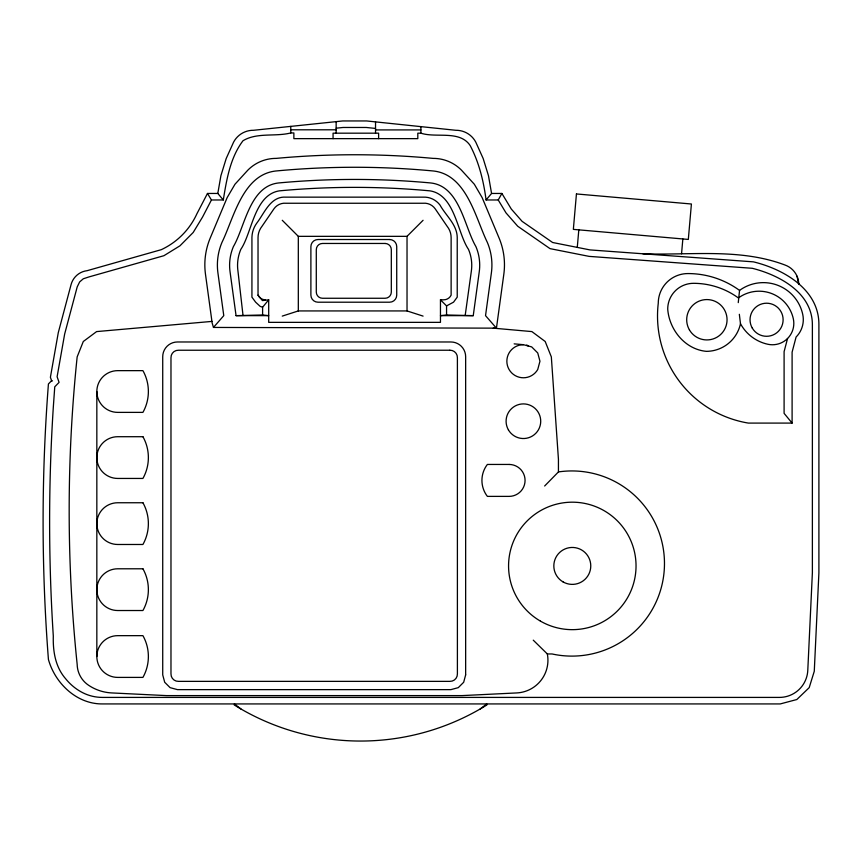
<?xml version="1.0" encoding="UTF-8"?>
<svg xmlns="http://www.w3.org/2000/svg" width="862" height="862" viewBox="0 0 862 862"><rect width="100%" height="100%" fill="white"/><g stroke="black" fill="none" stroke-linecap="round" stroke-linejoin="round"><path stroke-width="1.29" d="M738.26 302.627L739.553 290.408A87.536 87.536 0 0 0 687.93 273.566A29.664 29.664 0 0 0 658.266 303.23A108.569 108.569 0 0 0 748.388 423.091L792.103 423.091L792.103 352.138L796.089 337.031A24.589 24.589 0 0 0 802.748 314.458A40.298 40.298 0 0 0 739.553 290.408M577.281 247.383L578.811 229.852M681.551 253.773L682.844 238.957M473.249 315.643L446.559 314.975L440.46 315.643L473.249 315.643L479.229 271.961A47.625 47.625 0 0 0 475.899 246.575C464.359 226.932 459.791 186.106 430.741 182.959A823.856 823.856 0 0 0 278.566 182.959C249.506 186.106 244.948 226.932 233.408 246.575A47.625 47.625 0 0 0 230.079 271.961L236.059 315.643L268.696 315.643L262.598 314.975L236.059 315.643M496.447 328.153L503.828 274.213A69.294 69.294 0 0 0 499.087 238.052L482.127 197.57L474.337 184.252L461.407 170.094A39.652 39.652 0 0 0 433.069 158.382A848.919 848.919 0 0 0 276.239 158.382A39.652 39.652 0 0 0 247.9 170.094L234.97 184.252L227.18 197.57L210.22 238.052A69.294 69.294 0 0 0 205.479 274.213L212.16 323.024L213.474 327.441L496.447 328.153L485.532 315.643L491.362 273.071A58.314 58.314 0 0 0 487.332 242.373C475.274 217.612 466.482 173.305 431.884 170.848A836.215 836.215 0 0 0 277.413 170.848C242.825 173.305 234.033 217.612 221.976 242.373A58.314 58.314 0 0 0 217.946 273.071L223.775 315.643L213.474 327.441M465.254 314.975L471.331 271.228A40.665 40.665 0 0 0 468.454 249.312C457.291 232.869 455.039 194.844 429.998 190.858A815.808 815.808 0 0 0 279.31 190.858C254.268 194.844 252.016 232.869 240.854 249.312A40.665 40.665 0 0 0 237.977 271.228L242.965 314.975M217.806 193.454L220.898 175.719L226.2 158.522L233.602 142.111A22.25 22.25 0 0 1 253.59 130.281L342.742 120.949L366.63 120.949L455.782 130.281A22.25 22.25 0 0 1 475.77 142.111L483.173 158.522L488.474 175.719L491.566 193.454L486.082 199.973L498.225 199.973L506.016 212.903L517.75 226.264L550.021 248.633L589.123 256.38L752.31 268.297C779.614 275.172 812.575 292.875 812.381 325.006L812.381 572.724L807.802 670.108A28.414 28.414 0 0 1 779.399 697.412L102.47 697.412A43.736 43.736 0 0 1 87.191 694.675C78.657 691.443 71.223 685.699 65.523 678.62C55.319 666.843 52.873 651.252 53.304 636.124A1777.724 1777.724 0 0 1 53.304 407.306L54.759 386.812L59.079 382.383L57.107 376.748L64.661 334.025L77.214 286.874L79.649 281.939L83.302 278.782L89.034 276.907L163.92 255.702L179.986 245.789L193.185 232.492L202.613 216.944L211.427 199.973L207.473 193.454L217.806 193.454L223.29 199.973L211.427 199.973M223.29 199.973C226.62 179.565 230.229 157.627 242.987 140.754C257.016 132.198 275.355 136.939 290.785 132.942L293.867 132.942L293.867 138.642L417.811 138.642L417.811 133.179L420.893 133.179C436.355 138.243 459.575 129.871 470.156 145.527C479.078 162.455 483.593 181.117 486.082 199.973M787.556 338.497L784.097 351.642L784.097 413.34L792.103 423.091M207.473 193.454L196.924 213.744A72.893 72.893 0 0 1 161.269 249.678L87.137 270.679A18.878 18.878 0 0 0 71.083 284.568L58.293 332.613L50.395 377.287L51.591 380.713L52.474 380.918M498.225 199.973L501.899 193.454L491.566 193.454M262.598 314.975L262.598 307.238L268.696 299.814L262.425 300.579L258.029 295.16L258.029 237.632A18.113 18.113 0 0 1 261.994 226.318L273.879 208.938A13.221 13.221 0 0 1 286.087 203.249L423.07 203.249A13.221 13.221 0 0 1 435.278 208.938L447.152 226.318A18.113 18.113 0 0 1 451.128 237.632L451.128 295.16A8.211 8.211 0 0 1 443.725 299.814L440.46 299.814L440.46 322.356L268.696 322.356L268.696 299.814M51.591 380.713L48.423 383.967A1784.243 1784.243 0 0 0 48.423 659.462C55.071 683.297 76.599 704.071 102.276 703.931L780.25 703.931L796.833 699.524L809.202 687.639L814.278 671.25L818.9 572.874L818.9 324.608C819.083 289.416 783.666 269.192 753.431 261.854L589.996 249.915L552.617 242.502L522.113 221.362L511.295 209.035L501.899 193.454M544.644 486.006L558.436 471.923L558.436 459.274L551.335 356.89L545.193 341.492L531.886 331.59L493.258 328.153M282.262 220.284L298.317 236.339L407.026 236.339L423.08 220.284M480.134 709.006L486.75 703.931M440.46 299.814L446.559 305.913L453.541 302.163L457.226 297.164L457.226 237.287C456.925 224.422 445.794 215.597 439.997 205.048C436.075 199.876 429.826 196.816 423.307 197.15L285.839 197.15C270.549 196.105 264.515 213 256.898 222.967C253.784 227.105 252.092 232.126 251.93 237.287L251.93 297.164L255.615 302.163L260.152 306.355L262.598 307.238M282.262 316.106L298.317 310.934L407.026 310.934L423.08 316.106M336.148 128.19L343.087 127.468L366.285 127.468L375.53 128.438M290.785 129.796L336.148 129.796M375.53 129.914L420.893 129.914M642.847 253.773C690.096 255.529 739.693 247.847 785.023 265.033A20.591 20.591 0 0 1 798.762 284.449L797.048 276.239M211.933 321.407L96.609 331.59L83.302 341.492L77.16 356.89A1483.373 1483.373 0 0 0 77.16 664.29A25.709 25.709 0 0 0 88.484 685.193A45.514 45.514 0 0 0 111.726 692.929L166.463 695.602L462.032 695.602L516.769 692.929A32.767 32.767 0 0 0 547.338 653.956L552.046 653.956A92.579 92.579 0 0 0 664.419 566.765A92.579 92.579 0 0 0 558.436 471.923M514.151 343.863L523.406 344.681L531.682 346.901L537.737 352.957L539.957 361.232L537.737 369.507A16.55 16.55 0 0 1 509.076 369.507A16.55 16.55 0 0 1 523.406 344.681M526.79 344.983L528.061 345.931M234.378 703.931L240.994 709.006M533.255 640.164L547.338 653.956M739.337 314.296L740.49 323.713A41.064 41.064 0 0 0 767.934 344.283A21.388 21.388 0 0 0 793.342 318.875A35.04 35.04 0 0 0 738.4 297.961A76.115 76.115 0 0 0 693.511 283.318A25.795 25.795 0 0 0 667.716 309.113C669.246 329.758 685.085 349.433 706.398 351.351A35.03 35.03 0 0 0 740.49 323.713M446.559 305.913L446.559 314.975M420.893 126.628L420.893 133.179M407.026 236.339L407.026 310.934M378.612 138.642L378.612 133.179L333.066 133.179L333.066 138.642M375.53 121.887L375.53 133.179M336.148 121.639L336.148 133.179M298.317 236.339L298.317 310.934M290.785 126.391L290.785 132.942M96.835 391.52A20.871 20.871 0 0 0 117.706 412.381L142.93 412.381A42.723 42.723 0 0 0 142.93 370.649L117.706 370.649A20.871 20.871 0 0 0 96.835 391.52L96.835 656.532A20.871 20.871 0 0 0 117.706 677.403L142.93 677.403A42.723 42.723 0 0 0 142.93 635.66L117.706 635.66A20.871 20.871 0 0 0 96.835 656.532M265.421 299.814A8.211 8.211 0 0 1 258.029 295.16M486.933 704.933A239.14 239.14 0 0 1 234.195 704.933M576.441 193.95L573.349 229.378L688.318 239.431L691.41 204.003L576.441 193.95M465.652 674.892L463.681 682.262L458.282 687.65L450.912 689.632L177.464 689.632L170.094 687.65L164.696 682.262L162.724 674.892L162.724 356.717A14.74 14.74 0 0 1 177.464 341.977L450.912 341.977A14.74 14.74 0 0 1 465.652 356.717L465.652 674.892M389.613 239.517L317.992 239.517A7.101 7.101 0 0 0 310.891 246.618L310.891 295.106A7.101 7.101 0 0 0 317.992 302.206L389.613 302.206A7.101 7.101 0 0 0 396.725 295.106L396.725 246.618A7.101 7.101 0 0 0 389.613 239.517M385.098 243.461L322.507 243.461A6.206 6.206 0 0 0 316.289 249.668L316.289 292.056A6.206 6.206 0 0 0 322.507 298.263L385.098 298.263A6.206 6.206 0 0 0 391.316 292.056L391.316 249.668A6.206 6.206 0 0 0 385.098 243.461M449.835 350.231L178.553 350.231A7.284 7.284 0 0 0 170.978 357.805L170.978 673.804A7.284 7.284 0 0 0 178.553 681.368L449.835 681.368A7.284 7.284 0 0 0 457.399 673.804L457.399 357.805A7.284 7.284 0 0 0 449.835 350.231M142.93 436.711L117.706 436.711A20.871 20.871 0 0 0 96.835 457.582A20.871 20.871 0 0 0 117.706 478.442L142.93 478.442A42.723 42.723 0 0 0 142.93 436.711M509.097 464.446L487.375 464.446A26.14 26.14 0 0 0 487.375 496.383L509.097 496.383A15.969 15.969 0 0 0 525.066 480.414A15.969 15.969 0 0 0 509.097 464.446M142.93 502.751L117.706 502.751A20.871 20.871 0 0 0 96.835 523.622A20.871 20.871 0 0 0 117.706 544.482L142.93 544.482A42.723 42.723 0 0 0 142.93 502.751M142.93 568.791L117.706 568.791A20.871 20.871 0 0 0 96.835 589.651A20.871 20.871 0 0 0 117.706 610.522L142.93 610.522A42.723 42.723 0 0 0 142.93 568.791M508.408 429.879A17.326 17.326 0 0 0 538.405 429.879A17.326 17.326 0 0 0 523.406 403.901A17.326 17.326 0 0 0 508.408 429.879M540.431 621.114A63.734 63.734 0 0 0 636.037 565.925A63.734 63.734 0 0 0 540.431 510.724A63.734 63.734 0 0 0 540.431 621.114M563.069 581.915A18.468 18.468 0 0 0 590.772 565.925A18.468 18.468 0 0 0 563.069 549.924A18.468 18.468 0 0 0 563.069 581.915M689.395 329.844A20.182 20.182 0 0 0 724.349 329.844A20.182 20.182 0 0 0 706.872 299.567A20.182 20.182 0 0 0 689.395 329.844M752.246 328.023A16.55 16.55 0 0 0 780.907 328.023A16.55 16.55 0 0 0 766.577 303.208A16.55 16.55 0 0 0 752.246 328.023"/></g></svg>
